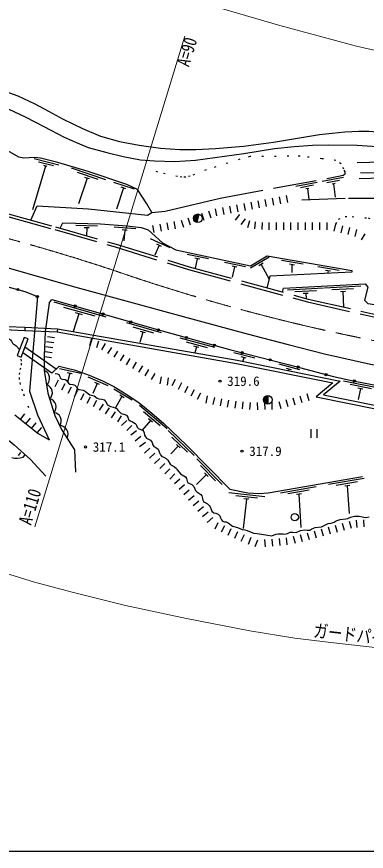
# Model space of a CAD drawing. Units: millimetres at full size, sheet at 1:1000; details may follow other scales. Extents: x 40000 to 680000, y 20000 to 380000.
# Drawn here: x 116130 to 164502, y 205000 to 320595 of the extents above; entities that cross this region are included whole.
import ezdxf
from ezdxf.enums import TextEntityAlignment as Align

# ---------------------------------------------------------------- set-up
doc = ezdxf.new("R2010")
doc.units = ezdxf.units.MM
doc.header["$LTSCALE"] = 1000
for name, pattern in [('CHAIN', [18.5, 12, -1.5, 3.5, -1.5]), ('DASHED', [7.5, 6, -1.5]), ('DOTTED', [1.75, 0.25, -1.5])]:
    doc.linetypes.add(name, pattern=pattern)
for name, color, linetype, lineweight in [('M-BGD', 7, 'Continuous', 25), ('M-BMK', 2, 'CHAIN', 13), ('M-STR-HTXT', 7, 'Continuous', 13), ('M-TTL-BAND', 7, 'Continuous', 25)]:
    doc.layers.add(name, color=color, linetype=linetype, lineweight=lineweight)
doc.styles.add('ＭＳ ゴシック', font='')
doc.styles.get('ＭＳ ゴシック').set_extended_font_data('MS Gothic')

msp = doc.modelspace()

# ---------------------------------------------------------------- hatches: boundary and pattern name
at = {"layer": 'M-BGD'}
for points in [[(141334, 293251), (141051, 292084, -1)], [(116149, 282845, -0.41421), (116333, 282950, -0.41421), (116438, 282766, -1)], [(118842, 281869, -0.41421), (119027, 281975, -0.41421), (119132, 281791, -1)], [(124075, 280564, -1), (124364, 280482, -0.41421), (124178, 280379, -0.41421)], [(127923, 279471, -1), (128211, 279389, -0.41421), (128026, 279286, -0.41421)], [(131768, 278370, -1), (132057, 278287, -0.41421), (131871, 278184, -0.41421)], [(135613, 277267, -1), (135902, 277184, -0.41421), (135716, 277081, -0.41421)], [(139468, 276200, -1), (139757, 276120, -0.41421), (139573, 276015, -0.41421)], [(143325, 275139, -1), (143614, 275060, -0.41421), (143430, 274955, -0.41421)], [(147189, 274105, -1), (147480, 274031, -0.41421), (147297, 273923, -0.41421)], [(151065, 273116, -1), (151355, 273042, -0.41421), (151173, 272933, -0.41421)], [(154935, 272108, -1), (155225, 272029, -0.41421), (155041, 271924, -0.41421)], [(158796, 271060, -1), (159085, 270981, -0.41421), (158901, 270876, -0.41421)], [(162693, 270168, -1), (162988, 270109, -0.41421), (162811, 269991, -0.41421)], [(150876, 268126), (150876, 266926, -1)]]:
    msp.add_hatch(color=256, dxfattribs=at).paths.add_polyline_path(points)

# ---------------------------------------------------------------- linework, layer by layer
for p, q in [((121952, 300043), (118564, 300922)), ((120107, 299902), (118306, 293830)), ((121199, 299929), (119166, 300456)), ((120345, 299840), (119870, 299964)), ((128448, 298017), (123703, 299594)), ((127404, 298047), (124558, 298994)), ((125886, 298236), (124696, 294654)), ((126219, 298125), (125554, 298346)), ((161336, 298315), (158386, 297768)), ((132435, 296692), (129588, 297638)), ((157713, 297643), (154764, 297096)), ((157178, 297239), (155408, 296911)), ((160800, 297911), (159030, 297582)), ((160177, 297490), (159764, 297413)), ((159970, 297452), (160179, 295612)), ((130917, 296880), (129941, 293943)), ((131249, 296770), (130585, 296990)), ((156554, 296818), (156141, 296742)), ((156348, 296780), (156546, 295273)), ((148517, 294921), (148704, 293939)), ((149500, 295108), (149686, 294125)), ((150482, 295294), (150669, 294312)), ((151465, 295480), (151651, 294498)), ((152447, 295667), (152634, 294684)), ((153430, 295853), (153616, 294871)), ((142648, 293705), (142974, 292759)), ((143605, 293989), (143791, 293007)), ((144587, 294176), (144774, 293193)), ((145570, 294362), (145756, 293380)), ((146552, 294548), (146739, 293566)), ((147535, 294735), (147721, 293752)), ((139812, 292729), (140137, 291783)), ((140757, 293054), (141083, 292109)), ((141334, 293251), (141051, 292084)), ((141703, 293379), (142028, 292434)), ((146407, 292410), (147019, 293202)), ((147199, 291799), (147810, 292590)), ((127328, 291601), (124330, 291696)), ((126170, 291338), (125470, 291360)), ((125820, 291349), (125785, 290260)), ((132599, 291208), (129608, 291442)), ((134933, 291674), (135115, 290690)), ((135917, 291855), (136098, 290872)), ((136900, 292037), (137082, 291053)), ((137884, 292218), (138065, 291235)), ((138866, 292404), (139191, 291458)), ((148106, 291421), (148367, 292387)), ((149077, 291191), (149161, 292188)), ((150073, 291107), (150158, 292103)), ((151072, 291079), (151072, 292079)), ((152072, 291079), (152072, 292079)), ((153072, 291079), (153072, 292079)), ((154072, 291079), (154072, 292079)), ((155072, 291079), (155072, 292079)), ((156072, 291079), (156072, 292079)), ((157072, 291079), (157072, 292079)), ((158072, 291079), (158072, 292079)), ((159072, 291079), (159072, 292079)), ((160050, 290902), (160297, 291871)), ((161019, 290655), (161266, 291623)), ((161988, 290407), (162235, 291376)), ((131429, 290999), (130731, 291053)), ((131080, 291026), (130963, 289530)), ((162956, 290159), (163204, 291128)), ((163823, 289669), (164344, 290522)), ((137350, 288584), (134620, 289827)), ((136179, 288787), (135542, 289077)), ((135861, 288932), (135239, 287567)), ((142647, 287044), (139712, 287670)), ((141459, 286991), (140775, 287137)), ((141117, 287064), (140835, 285743)), ((151067, 287305), (148495, 285760)), ((155745, 286301), (152790, 286816)), ((147796, 285947), (144862, 286572)), ((146609, 285893), (145924, 286039)), ((146267, 285966), (145954, 284499)), ((150236, 286456), (149636, 286095)), ((149936, 286275), (151067, 284231)), ((154561, 286203), (153871, 286323)), ((154216, 286263), (154197, 285164)), ((160743, 285430), (157788, 285945)), ((159559, 285332), (158869, 285452)), ((159214, 285392), (159152, 285033)), ((163726, 283260), (158733, 282994)), ((158592, 282986), (153599, 282720)), ((157610, 282633), (154614, 282473)), ((156477, 282272), (155778, 282235)), ((156128, 282254), (156164, 281570)), ((162743, 282907), (159747, 282747)), ((161611, 282546), (160912, 282509)), ((161261, 282528), (161338, 280376)), ((128519, 278989), (121305, 281039)), ((126995, 279111), (122666, 280341)), ((124748, 279437), (123952, 276996)), ((125253, 279294), (124243, 279581)), ((117270, 277577), (117250, 277127)), ((136167, 276796), (131361, 278175)), ((135123, 276783), (132239, 277611)), ((120370, 276290), (121359, 276141)), ((121772, 277374), (121722, 276926)), ((133599, 276909), (133185, 275467)), ((133935, 276812), (133262, 277005)), ((120266, 275597), (121255, 275449)), ((126489, 275965), (126195, 275009)), ((127445, 275671), (127151, 274715)), ((128371, 275310), (127858, 274452)), ((143559, 274764), (138738, 276089)), ((142515, 274740), (139623, 275535)), ((120058, 274213), (121046, 274064)), ((120162, 274905), (121151, 274756)), ((129229, 274797), (128715, 273939)), ((130087, 274283), (129573, 273425)), ((141327, 274755), (140652, 274941)), ((140989, 274848), (140770, 274051)), ((149069, 273316), (146162, 274058)), ((119953, 273521), (120942, 273372)), ((130945, 273769), (130431, 272911)), ((131803, 273255), (131289, 272397)), ((147881, 273309), (147202, 273483)), ((147542, 273396), (147407, 272868)), ((120993, 271217), (121999, 272202)), ((124990, 271166), (122066, 271836)), ((132661, 272741), (132147, 271883)), ((133519, 272227), (133005, 271369)), ((134377, 271713), (133863, 270856)), ((155323, 271691), (152428, 272477)), ((154135, 271703), (153459, 271887)), ((153797, 271795), (153739, 271582)), ((123802, 271131), (123120, 271287)), ((123461, 271209), (123179, 269976)), ((128776, 269482), (126021, 270671)), ((135234, 271200), (134721, 270342)), ((136103, 270716), (135945, 269729)), ((137091, 270558), (136933, 269571)), ((121888, 270232), (121421, 269347)), ((122772, 269764), (122305, 268880)), ((127280, 269801), (126685, 268424)), ((127601, 269662), (126958, 269940)), ((138057, 270338), (137585, 269457)), ((138939, 269865), (138466, 268984)), ((139820, 269393), (139347, 268511)), ((166248, 269155), (161344, 270130)), ((165208, 269056), (162266, 269641)), ((123656, 269297), (123189, 268413)), ((124541, 268830), (124073, 267945)), ((125425, 268362), (124957, 267478)), ((132126, 267465), (129563, 269024)), ((140701, 268920), (140229, 268039)), ((141583, 268448), (141110, 267566)), ((156257, 268396), (156550, 267440)), ((164022, 268986), (163335, 269123)), ((163679, 269054), (163386, 267583)), ((126309, 267895), (125841, 267011)), ((127193, 267428), (126725, 266543)), ((130688, 267988), (129799, 266399)), ((130987, 267806), (130389, 268170)), ((142495, 268063), (142303, 267082)), ((143477, 267871), (143284, 266890)), ((144458, 267679), (144266, 266697)), ((145439, 267487), (145247, 266505)), ((146431, 267367), (146332, 266372)), ((147426, 267267), (147327, 266272)), ((148421, 267168), (148322, 266173)), ((149420, 267154), (149446, 266155)), ((150419, 267180), (150445, 266181)), ((150876, 268126), (150876, 266926)), ((151419, 267206), (151445, 266207)), ((152407, 267315), (152660, 266347)), ((153374, 267568), (153628, 266601)), ((154342, 267821), (154595, 266854)), ((155301, 268103), (155594, 267147)), ((128072, 266951), (127533, 266108)), ((128914, 266413), (128376, 265570)), ((129757, 265874), (129219, 265032)), ((136944, 263515), (133127, 266745)), ((135987, 263932), (133696, 265870)), ((116634, 264821), (117261, 265600)), ((117413, 264194), (118040, 264973)), ((130600, 265336), (130061, 264493)), ((134915, 264446), (134381, 264898)), ((118192, 263567), (118819, 264346)), ((118970, 262940), (119598, 263718)), ((131351, 264683), (130653, 263968)), ((132067, 263984), (131368, 263269)), ((134648, 264672), (133467, 263351)), ((132718, 263229), (131924, 262622)), ((133326, 262435), (132531, 261827)), ((140702, 259811), (137103, 263281)), ((156839, 263449), (156839, 262249)), ((157639, 263449), (157639, 262249)), ((133933, 261640), (133139, 261033)), ((139774, 260289), (137615, 262371)), ((138738, 260871), (138234, 261357)), ((116360, 259824), (116685, 260225)), ((134543, 260848), (133825, 260152)), ((135239, 260130), (134521, 259434)), ((138486, 261114), (137445, 260034)), ((117008, 259576), (117316, 259915)), ((135936, 259412), (135218, 258716)), ((144560, 255812), (141058, 259380)), ((136632, 258695), (135914, 257998)), ((137328, 257977), (136610, 257281)), ((143645, 256315), (141544, 258457)), ((138024, 257259), (137307, 256563)), ((142380, 257176), (141004, 255825)), ((142625, 256926), (142135, 257426)), ((164220, 256639), (159294, 255783)), ((138715, 256536), (137954, 255887)), ((139364, 255775), (138603, 255126)), ((157546, 255480), (152620, 254625)), ((163286, 256172), (160330, 255659)), ((162204, 255680), (161515, 255560)), ((161859, 255620), (162116, 251766)), ((140013, 255015), (139252, 254366)), ((150465, 254113), (145494, 254659)), ((156612, 255013), (153657, 254500)), ((155531, 254521), (154841, 254401)), ((155186, 254461), (155461, 249867)), ((140662, 254254), (139901, 253605)), ((141311, 253493), (140550, 252844)), ((149438, 253924), (146456, 254252)), ((147914, 253790), (147465, 249696)), ((148262, 253752), (147566, 253828)), ((141960, 252732), (141199, 252083)), ((142609, 251971), (141848, 251322)), ((143258, 251211), (142497, 250562)), ((163110, 250855), (163176, 249858)), ((164108, 250921), (164173, 249923)), ((143953, 250510), (143532, 249603)), ((144860, 250090), (144439, 249182)), ((159231, 249924), (159496, 248960)), ((160195, 250189), (160460, 249224)), ((161160, 250453), (161424, 249489)), ((162124, 250718), (162389, 249753)), ((145767, 249669), (145347, 248762)), ((146674, 249248), (146254, 248341)), ((147582, 248827), (147161, 247920)), ((154401, 248633), (154638, 247662)), ((155372, 248871), (155610, 247899)), ((156338, 249130), (156602, 248166)), ((157302, 249395), (157567, 248431)), ((158267, 249660), (158531, 248695)), ((148503, 248441), (148159, 247502)), ((149442, 248097), (149098, 247158)), ((150435, 248165), (150524, 247169)), ((151431, 248254), (151520, 247258)), ((152427, 248343), (152516, 247347)), ((153423, 248432), (153512, 247436))]:
    msp.add_line(p, q, dxfattribs=at)
at = {"layer": 'M-BGD', "linetype": 'DASHED'}
for p, q in [((117270, 277577), (121772, 277374)), ((117250, 277127), (121722, 276926)), ((120993, 271217), (116971, 274045)), ((121574, 271786), (117277, 274808))]:
    msp.add_line(p, q, dxfattribs=at)
at = {"layer": 'M-BGD'}
for points in [[(113999, 310481), (116299, 309649), (118658, 308535), (120523, 307516), (122575, 306399), (125238, 305125), (127724, 304066), (130352, 303319), (133088, 302779), (136016, 302393), (138703, 302180), (140922, 302214), (143622, 302350), (147502, 302675), (151657, 303218), (158037, 304279), (161526, 304651), (163461, 304719), (164857, 304719), (167789, 304522), (169653, 304162), (173129, 303632), (175081, 303510), (175793, 303510)], [(118089, 292435), (118944, 294384), (126051, 293981), (134213, 293111), (134835, 293463), (134157, 294691), (132838, 296657), (131368, 297362), (126029, 299137), (121801, 300392), (119402, 301015), (118581, 301072), (117119, 300994), (116430, 301142), (114885, 302034), (111353, 303058), (103355, 305304), (93282, 308026)], [(115018, 307774), (117293, 306720), (119877, 305364), (122719, 303914), (124813, 303001), (126025, 302487), (128597, 301770), (130855, 301210), (133246, 300788), (135215, 300637), (137999, 300546), (140858, 300722), (147565, 301652), (151796, 302354), (154527, 302594), (157057, 302807), (159317, 302865), (163223, 302780), (166711, 302571)], [(163229, 300421), (166760, 300470), (171847, 300817), (176328, 301336), (178927, 301773), (181504, 302381), (184038, 303006), (185443, 303528)], [(163502, 298202), (166678, 298269), (168687, 298463), (171187, 298837), (174200, 299208), (177252, 299646), (180696, 300088), (183542, 300599), (185195, 301017), (186940, 301567), (188437, 302201), (190479, 303204)], [(163696, 299008), (166747, 298992), (168983, 299117), (171957, 299520), (175192, 299950), (178585, 300485), (181110, 300934), (182939, 301354), (184883, 301973), (187123, 302880)], [(69713, 295250), (77589, 294127), (82330, 293344), (86520, 292549), (93670, 291106), (97002, 290362), (101182, 289357), (105487, 288301), (110303, 287035), (114759, 285846), (124322, 283129), (139185, 279078), (148021, 276686), (153702, 275185), (158701, 273908), (165075, 272477), (171439, 271302), (176152, 270657), (179272, 270238), (184056, 269810), (190253, 269389), (195055, 269145), (201954, 268988), (207559, 269202)], [(134835, 293463), (136693, 293683), (144296, 295461)], [(69373, 292737), (73141, 292244), (77212, 291608), (81443, 290937), (86651, 289919), (92198, 288713), (97393, 287600), (103030, 286239), (109379, 284619), (112060, 283933), (116117, 282853), (117269, 282539), (118987, 281830)], [(122155, 291298), (122518, 292053), (127733, 291889), (131355, 291606), (133355, 291382), (134298, 291057), (136318, 289297), (138129, 288314), (148489, 286106), (150764, 287473), (162489, 285430), (162484, 285198), (151178, 284638), (150745, 283045)], [(86434, 285771), (88168, 285674), (90223, 282814), (102862, 280772), (103852, 278865), (112435, 277345), (117250, 277127)], [(86465, 286220), (88408, 286111), (90479, 283228), (103157, 281181), (104149, 279269), (112484, 277793), (117270, 277577)], [(152897, 282460), (153054, 282991), (164329, 283592), (164710, 283122), (164274, 281325), (164701, 280855), (175903, 279173)], [(118987, 281830), (117907, 268709), (119024, 265461), (120603, 262011)], [(120626, 280906), (120051, 277001), (119946, 273606), (119946, 271607)], [(120626, 280906), (120995, 281439), (128635, 279268), (136277, 277077), (145760, 274470), (153688, 272446), (159953, 270745), (162699, 270167), (167931, 269127), (172809, 268352), (178188, 267606), (181916, 267258), (188006, 266832), (193681, 266505), (199037, 266295), (204174, 266241), (210630, 266166)], [(67510, 278953), (68401, 278618), (70146, 278348), (72884, 277980), (78073, 277199), (83509, 276636), (86672, 276572), (88076, 276423), (89723, 276117), (91818, 275665), (93701, 275106), (95146, 274579), (96327, 274074), (99020, 272860), (100771, 271882), (102384, 270922), (104244, 269829), (106410, 268365), (109111, 266520), (112264, 264155), (115789, 261302), (118047, 259251), (120182, 256956)], [(113795, 276964), (113914, 276778), (114043, 276679), (114497, 276530), (114721, 276370), (114806, 276146), (114944, 276010), (115141, 275949), (115262, 275850), (115405, 275636), (115525, 275387), (115664, 275254), (115845, 275181), (116061, 275009), (116514, 274518)], [(121722, 276926), (146563, 272581), (159887, 269873), (157564, 267955), (166004, 266242), (171654, 265358), (172344, 264537), (177733, 264070), (182142, 263816), (183615, 261701), (195010, 261454)], [(121774, 277373), (146647, 273023), (160900, 270126), (158578, 268208), (166083, 266685), (171890, 265777), (172569, 264969), (177766, 264519), (182386, 264253), (183854, 262146), (195117, 261902)], [(121999, 272202), (123095, 271909), (124096, 271679), (125136, 271305), (126170, 270934), (127986, 270150), (129587, 269360), (131377, 268271), (133065, 267117), (134569, 265918), (136462, 264316), (139667, 261226), (145621, 255158), (148123, 254662), (149677, 254557), (150936, 254637), (163965, 256899)], [(119946, 271607), (120454, 268437), (121399, 265372), (122343, 263423), (124137, 260599), (124258, 257513)], [(121450, 271154), (121770, 271143), (121966, 271042), (122078, 270779), (122132, 270568), (122266, 270442), (122488, 270391), (122850, 270369), (122993, 270240), (123283, 269829), (123468, 269689), (123877, 269661), (124189, 269583), (124385, 269327), (124500, 269114), (124723, 268954), (125323, 268866), (125610, 268724), (125890, 268482), (126230, 268227), (126833, 268086), (127250, 267778), (127491, 267671), (127903, 267643), (128212, 267539), (128454, 267264), (128678, 266842), (129094, 266621), (129529, 266529), (129919, 266341), (130188, 266069), (130402, 265812), (130604, 265644), (130975, 265549), (131306, 265389), (131488, 265150), (131614, 264803), (131825, 264618), (132170, 264497), (132525, 264274), (132668, 264097), (132811, 263735), (133038, 263522), (133307, 263438), (133627, 263264), (133748, 262958), (133821, 262653), (133948, 262395), (134080, 262221), (134654, 261934), (134860, 261627), (134969, 261318), (135112, 261086), (135359, 260943), (135683, 260683), (135817, 260453), (135874, 260178), (136017, 259905), (136233, 259698), (136466, 259566), (136794, 259409), (137025, 259190), (137345, 258615), (137653, 258433), (137970, 258253), (138238, 258033), (138355, 257823), (138588, 257509), (138796, 257293), (139466, 256878), (139629, 256620), (139771, 256099), (140045, 255936), (140368, 255799), (140651, 255549), (140881, 254975), (141064, 254780), (141339, 254626), (141612, 254437), (141744, 254218), (141856, 253881), (141905, 253650), (141975, 253436), (142097, 253336), (142541, 253104), (142771, 252916), (142882, 252696), (143018, 252334), (143138, 252089), (143388, 251901), (143661, 251839), (144009, 251693), (144223, 251480), (144316, 251185), (144466, 250925), (144609, 250731), (144895, 250622), (145112, 250622), (145396, 250476), (145995, 250019), (146669, 249850), (146981, 249714), (147313, 249593), (147681, 249532), (148035, 249447), (148341, 249273), (148938, 249059), (149413, 248997), (150863, 248768), (151406, 248711), (151684, 248789), (151996, 248933), (152291, 248978), (152978, 248955), (153239, 248924), (153577, 249008), (153973, 249199), (154332, 249208), (154810, 249166), (155384, 249422), (155994, 249512), (156337, 249459), (156677, 249489), (156977, 249655), (157439, 249869), (158303, 249936), (158675, 250136), (159227, 250400), (159626, 250470), (160056, 250591), (160343, 250793), (160879, 250976), (161654, 251044), (161963, 251117), (162339, 251285), (162862, 251412), (163532, 251412), (163925, 251311), (164411, 251215), (164908, 251308)], [(115855, 265448), (119089, 262844), (120603, 262011)]]:
    msp.add_lwpolyline(points, dxfattribs=at)
at = {"layer": 'M-BGD', "linetype": 'DOTTED'}
for points in [[(161558, 299089), (161382, 299510), (161012, 300201), (160304, 300673), (158350, 300926), (155346, 301270), (153803, 301270), (152037, 301210), (148406, 301210), (147011, 300850), (142361, 299365), (140130, 298505), (139525, 298367), (139000, 298367), (138381, 298469), (135678, 299065), (135030, 299257)], [(160297, 291871), (160660, 292532), (161558, 292911), (162548, 292911), (164762, 292717), (166869, 292099), (168620, 291708), (169778, 291708), (171640, 291680), (172830, 291598), (174266, 291552), (175409, 291442), (176338, 291651), (177133, 292236), (177557, 293113)], [(117806, 266413), (116944, 268793), (116647, 269672), (116516, 270365), (116516, 271028), (116624, 271720), (116787, 272346), (116787, 272906), (116733, 273452)]]:
    msp.add_lwpolyline(points, dxfattribs=at)
at = {"layer": 'M-BGD', "linetype": 'DASHED'}
for points in [[(88244, 299588), (96434, 297854), (102043, 296589), (106955, 295378), (115146, 293254), (121496, 291486), (129873, 289091), (139996, 285971), (156445, 281494), (166232, 279257), (172822, 278001)], [(88161, 299197), (96348, 297463), (101951, 296200), (106857, 294990), (115042, 292868), (121387, 291101), (129759, 288708), (139884, 285587), (156348, 281106), (166150, 278866), (172858, 277587)], [(144296, 295461), (160648, 298493), (161283, 298655), (161558, 298848), (161558, 299089)], [(155598, 295229), (162019, 295472), (167786, 295479), (176657, 295145)]]:
    msp.add_lwpolyline(points, dxfattribs=at)
at = {"layer": 'M-BGD'}
msp.add_lwpolyline([(116176, 273675), (116733, 273452), (117738, 275957), (117181, 276181)], close=True, dxfattribs=at)
for centre, radius in [((141192, 292668), 600), ((116293, 282805), 150), ((118987, 281830), 150), ((124219, 280523), 150), ((128067, 279430), 150), ((131912, 278328), 150), ((135757, 277226), 150), ((139613, 276160), 150), ((143470, 275100), 150), ((147334, 274068), 150), ((151210, 273079), 150), ((155080, 272068), 150), ((158940, 271020), 150), ((144253, 270123), 150), ((162841, 270138), 150), ((150876, 267526), 600), ((125656, 261001), 150), ((147304, 260417), 150), ((154602, 251280), 500)]:
    msp.add_circle(centre, radius, dxfattribs=at)
for centre, radius, start, end in [((119523, 270527), 1160, 309.58714, 68.61676), ((119899, 268529), 1162, 312.81231, 71.76136), ((120420, 266548), 1160, 317.6235, 76.65312), ((121158, 264626), 1146, 324.11668, 83.99262), ((122091, 262804), 1151, 330.68365, 90.2703), ((116131, 262515), 3068, 256.89396, 286.61144)]:
    msp.add_arc(centre, radius, start, end, dxfattribs=at)
at = {"layer": 'M-BMK'}
for centre, radius, start, end in [((44296, 29276), 270000, 71.60883, 80.05938), ((217787, 540532), 269902, 250.9024, 259.34496)]:
    msp.add_arc(centre, radius, start, end, dxfattribs=at)
at = {"layer": 'M-STR-HTXT'}
msp.add_line((139376, 317913), (118631, 249924), dxfattribs=at)
for points in [[(92071, 333899), (92969, 333780), (104426, 331787), (115860, 329398), (128033, 326361), (137518, 323792), (152545, 319371), (163125, 316504), (172685, 314358), (176880, 313490), (180493, 312932), (188433, 311942), (197656, 311130), (205180, 311002), (212544, 311124), (222866, 311648), (231508, 312358), (240596, 313755), (250145, 315401), (298141, 323304), (307245, 324839)], [(110990, 244629), (118577, 242297), (124009, 240828), (131164, 239032), (139635, 237245), (148410, 235533), (154592, 234543), (159616, 233914), (169767, 232752), (176846, 232122), (184437, 231781), (190603, 231544), (200980, 231522), (210044, 231874)]]:
    msp.add_lwpolyline(points, dxfattribs=at)
at = {"layer": 'M-TTL-BAND'}
msp.add_line((40000, 205000), (579000, 205000), dxfattribs=at)

# ---------------------------------------------------------------- texts
at = {"layer": 'M-BGD', "style": 'ＭＳ ゴシック'}
for s, p in [('319.6', (145253, 270123)), ('317.1', (126656, 261001)), ('317.9', (148304, 260417))]:
    msp.add_text(s, height=1320, dxfattribs=at).set_placement(p, align=Align.MIDDLE_LEFT)
at = {"layer": 'M-STR-HTXT', "style": 'ＭＳ ゴシック', "width": 0.8}
msp.add_text('A=90', height=1833, rotation=73.031, dxfattribs=at).set_placement((139376, 317913), align=Align.TOP_RIGHT)
msp.add_text('A=110', height=1833, rotation=73.031, dxfattribs=at).set_placement((118631, 249924), align=Align.BOTTOM_LEFT)
msp.add_text('ガードパイプ\u3000L=91.0', height=1833, rotation=353.469, dxfattribs=at).set_placement((166984, 233019), align=Align.BOTTOM_CENTER)

doc.saveas('drawing.dxf')
